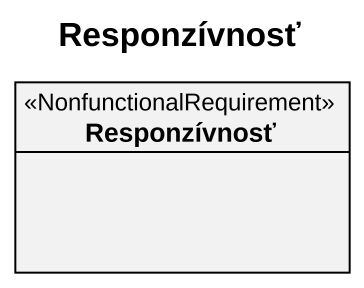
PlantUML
@startuml
title Responzívnosť
hide circle
hide empty members
class Responzívnosť <<NonfunctionalRequirement>>
@enduml
